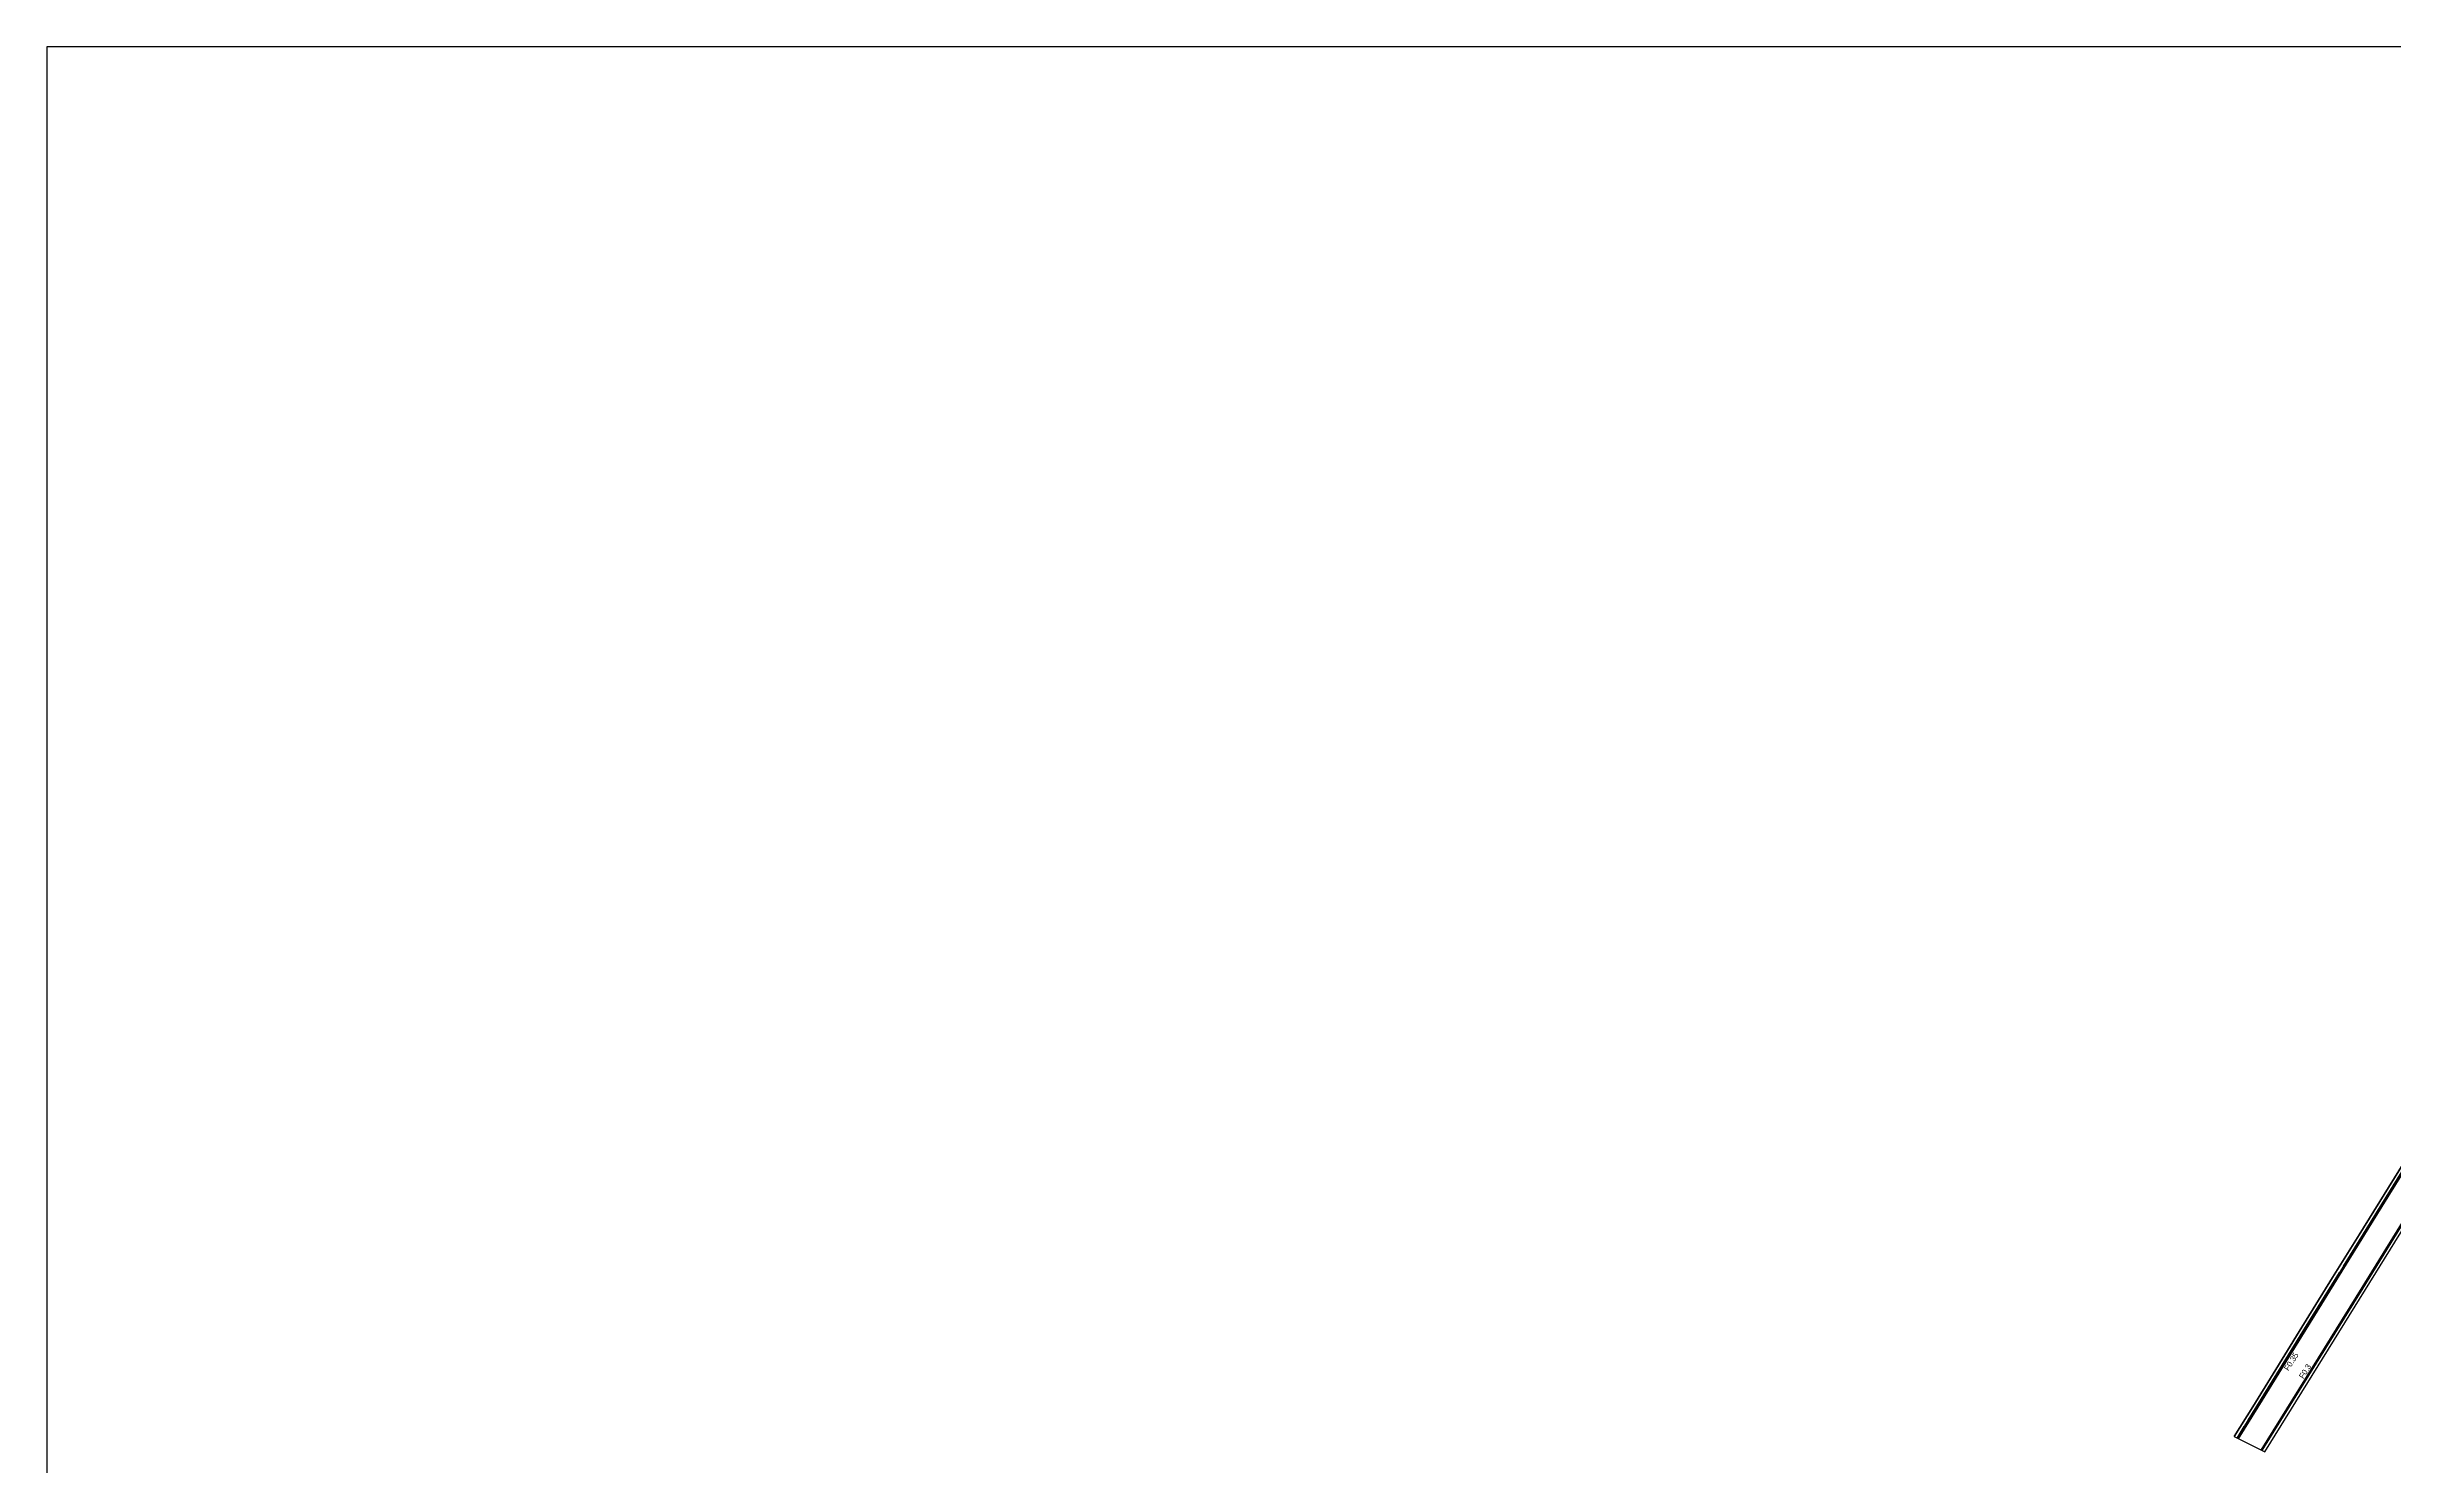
# Model space of a CAD drawing. Header units: metres. Extents: x -29069 to -12000, y -243240 to -120000.
# Drawn here: x -15200 to -14554, y -121590 to -121200 of the extents above; entities that cross this region are included whole.
import ezdxf

# ---------------------------------------------------------------- set-up
doc = ezdxf.new("R2010")
doc.units = ezdxf.units.M
doc.header["$LTSCALE"] = 2.5
for name, color, linetype in [('側溝・桝', 7, 'Continuous'), ('図郭', 7, 'Continuous'), ('歩道・分離帯・安全施設', 7, 'Continuous'), ('道路', 7, 'Continuous')]:
    doc.layers.add(name, color=color, linetype=linetype)
doc.styles.get("Standard").update_dxf_attribs({"font": ''})
doc.styles.get('Standard').set_extended_font_data('@MS PGothic')

msp = doc.modelspace()

# ---------------------------------------------------------------- linework, layer by layer
at = {"layer": '側溝・桝'}
for points in [[(-14596.65, -121582.96), (-14591.25, -121574.28), (-14582.33, -121559.88), (-14575.65, -121549.09), (-14566.17, -121533.76), (-14557.07, -121519.1), (-14551.67, -121510.37), (-14545.22, -121499.96), (-14539.33, -121490.41), (-14526.92, -121470.37), (-14508.96, -121441.29), (-14491.64, -121413.24), (-14483.75, -121400.5), (-14474.31, -121385.23), (-14461.48, -121364.49), (-14435.96, -121323.29), (-14417.67, -121293.9), (-14417.15, -121288.36), (-14406.46, -121271.43), (-14401.63, -121268.59), (-14400, -121266.05)], [(-14590.41, -121586.08), (-14562.62, -121541.34), (-14536.8, -121499.6), (-14510.58, -121457.22), (-14483.81, -121413.83), (-14457.71, -121371.71), (-14446.31, -121353.18), (-14410.39, -121295.38), (-14400, -121279.09)]]:
    msp.add_lwpolyline(points, dxfattribs=at)
at = {"layer": '図郭'}
msp.add_lwpolyline([(-15200, -121800), (-14400, -121800), (-14400, -121200), (-15200, -121200)], close=True, dxfattribs=at)
at = {"layer": '歩道・分離帯・安全施設'}
for points in [[(-14596.97, -121582.8), (-14591.55, -121574.09), (-14582.63, -121559.69), (-14575.96, -121548.91), (-14566.47, -121533.57), (-14557.37, -121518.91), (-14551.97, -121510.18), (-14545.53, -121499.77), (-14539.63, -121490.23), (-14527.22, -121470.18), (-14509.26, -121441.11), (-14491.95, -121413.05), (-14484.06, -121400.31), (-14474.62, -121385.04), (-14461.78, -121364.3), (-14436.27, -121323.1), (-14418.02, -121293.79), (-14417.49, -121288.24), (-14406.72, -121271.17), (-14401.88, -121268.32), (-14400, -121265.39)], [(-14596.97, -121582.8), (-14591.55, -121574.09), (-14582.63, -121559.69), (-14575.96, -121548.91), (-14566.47, -121533.57), (-14557.37, -121518.91), (-14551.97, -121510.18), (-14545.53, -121499.77), (-14539.63, -121490.23), (-14527.22, -121470.18), (-14509.26, -121441.11), (-14491.95, -121413.05), (-14484.06, -121400.31), (-14474.62, -121385.04), (-14461.78, -121364.3), (-14436.27, -121323.1), (-14418.02, -121293.79), (-14417.49, -121288.24), (-14406.72, -121271.17), (-14401.88, -121268.32), (-14400, -121265.39)], [(-14590.12, -121586.22), (-14562.35, -121541.5), (-14536.52, -121499.77), (-14510.3, -121457.39), (-14483.54, -121414), (-14457.43, -121371.88), (-14446.04, -121353.35), (-14410.11, -121295.55), (-14400, -121279.69)], [(-14590.12, -121586.22), (-14562.35, -121541.5), (-14536.52, -121499.77), (-14510.3, -121457.39), (-14483.54, -121414), (-14457.43, -121371.88), (-14446.04, -121353.35), (-14410.11, -121295.55), (-14400, -121279.69)], [(-14567.69, -121535.48), (-14541.12, -121492.51)], [(-14594, -121577.88), (-14586.12, -121565.09), (-14578.94, -121553.49), (-14568.8, -121537.24)], [(-14597.03, -121582.77), (-14595.06, -121579.62)]]:
    msp.add_lwpolyline(points, dxfattribs=at)
at = {"layer": '道路'}
for points in [[(-14597.8, -121582.38), (-14592.7, -121574.15), (-14587.1, -121565.1), (-14579.92, -121553.5), (-14570.72, -121538.64), (-14563.45, -121526.88), (-14545.65, -121498.13), (-14534.12, -121479.49), (-14528.07, -121469.73), (-14521.89, -121459.72), (-14510.26, -121440.96), (-14503.07, -121429.31), (-14488.7, -121406.02), (-14482.79, -121396.47), (-14474.46, -121383.01), (-14461.62, -121362.22), (-14453.31, -121348.79), (-14439.96, -121327.22), (-14419.11, -121293.71), (-14421.14, -121292.43), (-14414.46, -121281.81), (-14404.59, -121266.11), (-14402.48, -121267.4), (-14400, -121263.56)], [(-14589.37, -121586.59), (-14561.64, -121541.94), (-14535.81, -121500.21), (-14509.59, -121457.82), (-14482.83, -121414.44), (-14456.72, -121372.31), (-14445.33, -121353.78), (-14409.41, -121296), (-14400, -121281.24)], [(-14589.37, -121586.59), (-14561.64, -121541.94), (-14535.81, -121500.21), (-14509.59, -121457.82), (-14482.83, -121414.44), (-14456.72, -121372.31), (-14445.33, -121353.78), (-14409.41, -121296), (-14400, -121281.24)], [(-14545.65, -121498.13), (-14563.45, -121526.88), (-14570.72, -121538.64), (-14579.92, -121553.5), (-14587.1, -121565.1), (-14592.7, -121574.15), (-14597.8, -121582.38), (-14589.37, -121586.59)], [(-14597.8, -121582.38), (-14589.37, -121586.59)]]:
    msp.add_lwpolyline(points, dxfattribs=at)

# ---------------------------------------------------------------- texts
at = {"layer": '側溝・桝'}
for s, p in [('F0.35', (-14582.85, -121564.43)), ('F0.3', (-14578.75, -121566.62))]:
    msp.add_text(s, height=1.6, rotation=57.67385, dxfattribs=at).set_placement(p)

doc.saveas('drawing.dxf')
